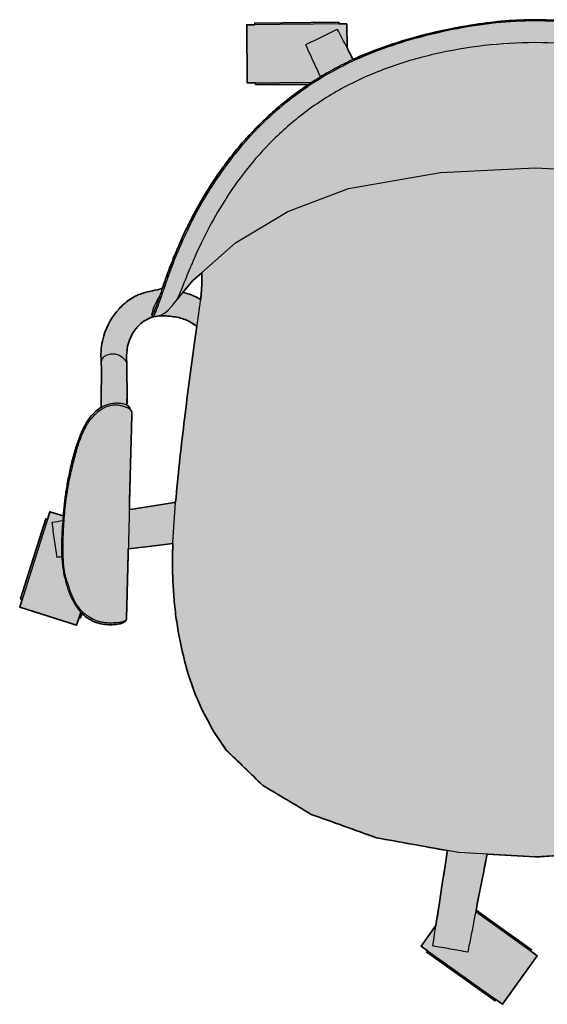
# Model space of a CAD drawing. Header units: millimetres. Extents: x 0 to 1840, y -1118 to 817.
# Drawn here: x 1133 to 1459, y -1027 to -417 of the extents above; entities that cross this region are included whole.
import ezdxf

# ---------------------------------------------------------------- set-up
doc = ezdxf.new("R2010")
doc.units = ezdxf.units.MM
doc.layers.add('Blocks', color=7, linetype='Continuous')
doc.layers.add('Blocks$Fill', color=7, linetype='Continuous', true_color=0xffffff)
doc.layers.add('Blocks$Inner', color=7, linetype='Continuous', lineweight=25, true_color=0x007f00)
doc.layers.add('Blocks$Outline', color=7, linetype='Continuous', lineweight=35, true_color=0xff3f3f)

# ---------------------------------------------------------------- blocks, each defined once
blk = doc.blocks.new('N02 Office Chair Top')
at = {"layer": 'Blocks$Fill'}
h = blk.add_hatch(color=256, dxfattribs=at)
h.paths.add_polyline_path([(276.43, -302.33), (280.5, -305.23), (301.98, -275.11), (297.91, -272.2), (298.49, -271.39), (264.08, -246.86), (270.93, -212.26), (300.61, -213.93), (347.96, -211.26), (398.91, -202.04), (439.28, -187.54), (469.21, -169.62), (491.84, -147.7), (499.57, -136.35), (507.49, -121.48), (508.75, -118.67), (509.96, -115.84), (511.21, -112.7), (512.4, -109.54), (513.53, -106.34), (514.59, -103.13), (548.29, -120.11), (557.15, -132.07), (561.16, -129.1), (561.76, -129.9), (603.55, -98.96), (602.96, -98.15), (606.97, -95.18), (584.96, -65.44), (580.94, -68.42), (580.34, -67.61), (546.02, -93.02), (520.75, -78.91), (521.74, -73.52), (522.59, -68.12), (523.41, -61.98), (524.07, -55.83), (524.56, -49.67), (524.89, -43.5), (525.09, -37.33), (525.15, -31.16), (525.09, -25), (524.91, -18.84), (524.24, -6.56), (523.27, 5.7), (518.08, 54.56), (509.93, 115.58), (512.21, 117), (512.97, 117.45), (513.75, 117.88), (514.54, 118.28), (514.93, 118.48), (515.33, 118.66), (515.74, 118.84), (516.14, 119.01), (516.63, 119.2), (517.13, 119.38), (517.64, 119.55), (518.14, 119.7), (518.65, 119.85), (519.17, 119.98), (520.21, 120.23), (521.26, 120.44), (522.32, 120.63), (524.45, 120.94), (525.66, 121.09), (526.87, 121.22), (528.08, 121.31), (529.28, 121.37), (529.88, 121.38), (530.48, 121.39), (531.08, 121.37), (531.68, 121.35), (532.28, 121.31), (532.88, 121.25), (533.47, 121.18), (534.06, 121.09), (534.44, 121.02), (534.81, 120.94), (535.18, 120.86), (535.54, 120.77), (535.91, 120.68), (536.28, 120.58), (536.64, 120.47), (537, 120.35), (537.36, 120.23), (537.72, 120.1), (538.07, 119.96), (538.42, 119.81), (538.77, 119.66), (539.11, 119.5), (539.45, 119.34), (539.79, 119.17), (540.2, 118.95), (540.59, 118.73), (540.99, 118.5), (541.37, 118.25), (541.75, 118), (542.13, 117.74), (542.5, 117.47), (542.86, 117.2), (543.22, 116.91), (543.57, 116.62), (543.92, 116.32), (544.26, 116.01), (544.59, 115.7), (544.92, 115.37), (545.24, 115.05), (545.56, 114.71), (545.89, 114.34), (546.22, 113.97), (546.53, 113.59), (546.84, 113.2), (547.15, 112.81), (547.44, 112.41), (547.73, 112), (548.01, 111.59), (548.28, 111.17), (548.54, 110.75), (548.8, 110.32), (549.04, 109.89), (549.28, 109.45), (549.51, 109.01), (549.73, 108.56), (549.95, 108.11), (550.15, 107.65), (550.35, 107.2), (550.54, 106.73), (550.72, 106.27), (550.89, 105.8), (551.05, 105.33), (551.21, 104.86), (551.35, 104.38), (551.48, 103.9), (551.61, 103.42), (551.73, 102.94), (551.84, 102.46), (551.93, 101.97), (552.02, 101.49), (552.1, 101), (552.17, 100.52), (552.23, 100.03), (552.28, 99.54), (552.36, 98.57), (552.41, 97.6), (552.44, 96.62), (552.43, 94.67), (552.39, 92.72), (552.16, 74.16), (552.23, 65.89), (552.05, 65.79), (551.95, 65.73), (551.85, 65.68), (551.75, 65.62), (551.66, 65.56), (551.57, 65.5), (551.49, 65.44), (551.4, 65.37), (551.32, 65.31), (551.25, 65.25), (551.18, 65.18), (551.11, 65.12), (551.04, 65.05), (550.98, 64.98), (550.92, 64.92), (550.86, 64.85), (550.81, 64.78), (550.76, 64.71), (550.71, 64.64), (550.69, 64.6), (550.66, 64.57), (550.64, 64.53), (550.62, 64.49), (550.6, 64.46), (550.58, 64.42), (550.57, 64.39), (550.55, 64.35), (550.53, 64.31), (550.52, 64.27), (550.5, 64.24), (550.49, 64.2), (550.47, 64.15), (550.46, 64.11), (550.44, 64.06), (550.43, 64.02), (550.42, 63.97), (550.4, 63.93), (550.39, 63.88), (550.38, 63.84), (550.38, 63.79), (550.37, 63.74), (550.36, 63.7), (550.36, 63.65), (550.35, 63.6), (550.35, 63.55), (550.34, 63.46), (550.26, 63.39), (550.19, 63.33), (550.12, 63.26), (550.05, 63.2), (549.98, 63.13), (549.92, 63.06), (549.86, 63), (549.8, 62.93), (549.74, 62.85), (549.69, 62.77), (549.66, 62.74), (549.64, 62.7), (549.61, 62.66), (549.59, 62.62), (549.56, 62.58), (549.54, 62.54), (549.52, 62.5), (549.5, 62.46), (549.48, 62.42), (549.46, 62.38), (549.44, 62.33), (549.43, 62.29), (549.41, 62.25), (549.39, 62.21), (549.38, 62.17), (549.37, 62.13), (549.34, 62.04), (549.32, 61.96), (549.3, 61.88), (549.28, 61.8), (549.27, 61.72), (549.26, 61.65), (549.25, 61.58), (549.24, 61.51), (549.23, 61.4), (549.23, 61.31), (549.22, 61.23), (549.22, 61.23), (552.52, -66.31), (552.52, -66.33), (552.52, -66.35), (552.52, -66.37), (552.52, -66.39), (552.52, -66.41), (552.52, -66.43), (552.52, -66.45), (552.53, -66.47), (552.53, -66.49), (552.54, -66.52), (552.54, -66.54), (552.55, -66.56), (552.55, -66.59), (552.56, -66.61), (552.57, -66.63), (552.57, -66.66), (552.58, -66.68), (552.59, -66.7), (552.6, -66.73), (552.61, -66.75), (552.62, -66.77), (552.63, -66.79), (552.64, -66.82), (552.65, -66.84), (552.68, -66.96), (552.7, -67.07), (552.72, -67.13), (552.74, -67.19), (552.75, -67.22), (552.76, -67.24), (552.77, -67.27), (552.78, -67.3), (552.79, -67.32), (552.8, -67.34), (552.81, -67.36), (552.82, -67.39), (552.84, -67.43), (552.86, -67.47), (552.89, -67.51), (552.91, -67.55), (552.94, -67.59), (552.97, -67.63), (553, -67.67), (553.03, -67.71), (553.06, -67.75), (553.09, -67.78), (553.16, -67.86), (553.22, -67.93), (553.31, -68.01), (553.39, -68.09), (553.48, -68.16), (553.57, -68.23), (553.66, -68.3), (553.76, -68.37), (553.85, -68.44), (553.95, -68.5), (554.05, -68.56), (554.15, -68.62), (554.25, -68.67), (554.36, -68.73), (554.46, -68.78), (554.56, -68.83), (554.78, -68.92), (554.91, -68.98), (555.05, -69.03), (555.33, -69.13), (555.61, -69.23), (555.9, -69.31), (556.18, -69.38), (556.47, -69.45), (557.05, -69.57), (557.49, -69.65), (557.93, -69.72), (558.37, -69.79), (558.81, -69.84), (559.43, -69.9), (561.32, -70.01), (562.51, -70.04), (563.11, -70.04), (563.71, -70.03), (564.31, -70.01), (564.91, -69.97), (565.51, -69.92), (566.11, -69.85), (566.7, -69.77), (567.29, -69.68), (567.88, -69.57), (568.46, -69.44), (569.04, -69.31), (569.61, -69.15), (570.18, -68.99), (570.75, -68.81), (571.31, -68.62), (571.87, -68.41), (572.42, -68.19), (572.97, -67.96), (573.51, -67.71), (574.04, -67.46), (574.57, -67.19), (575.09, -66.9), (575.6, -66.61), (576.11, -66.3), (576.6, -65.98), (577.09, -65.64), (577.57, -65.29), (578.05, -64.93), (578.51, -64.56), (578.97, -64.17), (579.41, -63.77), (579.85, -63.36), (580.28, -62.94), (580.69, -62.5), (581.1, -62.05), (581.5, -61.6), (581.88, -61.14), (582.26, -60.67), (582.63, -60.19), (582.98, -59.71), (583.32, -59.23), (583.66, -58.73), (584.3, -57.74), (584.88, -56.76), (585.41, -55.82), (585.88, -54.93), (586.31, -54.07), (586.72, -53.2), (587.13, -52.29), (587.56, -51.28), (588.03, -50.13), (588.52, -48.82), (589.04, -47.33), (589.57, -45.69), (590.09, -43.93), (590.59, -42.06), (591.05, -40.1), (591.46, -38.06), (591.82, -35.98), (592.12, -33.88), (592.36, -31.78), (592.54, -29.68), (592.68, -27.55), (592.76, -25.36), (592.81, -23.07), (592.8, -20.66), (592.66, -15.32), (592.31, -9.28), (591.78, -2.68), (591.03, 4.41), (590.02, 11.92), (589.37, 15.99), (588.58, 20.43), (587.65, 25.06), (586.6, 29.73), (585.44, 34.29), (584.21, 38.58), (583.58, 40.57), (582.95, 42.44), (582.34, 44.16), (581.75, 45.74), (581.19, 47.16), (580.64, 48.46), (580.11, 49.67), (579.6, 50.77), (579.11, 51.8), (578.62, 52.74), (578.16, 53.62), (577.7, 54.44), (577.25, 55.21), (576.81, 55.93), (576.37, 56.62), (575.92, 57.27), (575.48, 57.9), (575.02, 58.51), (574.54, 59.12), (574.04, 59.71), (573.54, 60.27), (573.06, 60.78), (572.6, 61.25), (572.16, 61.67), (571.74, 62.05), (571.33, 62.41), (570.93, 62.73), (570.54, 63.04), (570.15, 63.33), (569.77, 63.61), (569.38, 63.87), (568.98, 64.13), (568.65, 64.34), (568.3, 64.54), (568.1, 89.3), (568.17, 92.85), (568.2, 93.55), (568.34, 96.05), (568.35, 96.86), (568.35, 97.67), (568.33, 98.48), (568.3, 99.29), (568.25, 100.1), (568.18, 100.91), (568.1, 101.72), (568, 102.52), (567.88, 103.33), (567.75, 104.13), (567.6, 104.93), (567.44, 105.73), (567.26, 106.53), (567.07, 107.32), (566.86, 108.11), (566.64, 108.9), (566.28, 110.06), (565.89, 111.22), (565.46, 112.36), (565, 113.49), (564.51, 114.61), (563.99, 115.72), (563.44, 116.8), (562.86, 117.88), (562.25, 118.93), (561.61, 119.97), (560.94, 120.98), (560.24, 121.98), (559.52, 122.95), (558.76, 123.9), (557.98, 124.82), (557.17, 125.72), (556.44, 126.48), (555.7, 127.21), (554.94, 127.93), (554.16, 128.62), (553.36, 129.29), (552.54, 129.94), (551.71, 130.57), (550.85, 131.18), (550.04, 131.72), (549.2, 132.25), (548.36, 132.75), (547.5, 133.22), (546.63, 133.67), (545.74, 134.09), (544.85, 134.48), (543.94, 134.84), (543.03, 135.17), (542.11, 135.46), (541.19, 135.73), (540.26, 135.99), (536.49, 136.87), (532.12, 137.85), (531.61, 137.96), (527.49, 149.51), (525.28, 155.29), (522.75, 161.51), (519.87, 168.14), (516.62, 175.13), (512.97, 182.43), (508.89, 189.99), (506.68, 193.85), (504.34, 197.75), (501.21, 202.74), (514.26, 215.91), (528.37, 220.63), (526.78, 225.38), (527.73, 225.69), (511.22, 275), (510.27, 274.68), (508.68, 279.42), (474.54, 267.99), (476.13, 263.25), (475.18, 262.93), (488.6, 222.87), (487.48, 221.83), (484.35, 225.64), (481.1, 229.42), (477.6, 233.31), (473.96, 237.16), (470.17, 240.96), (466.25, 244.71), (462.18, 248.39), (457.96, 251.99), (453.61, 255.51), (449.11, 258.95), (444.47, 262.29), (439.7, 265.52), (434.8, 268.65), (429.76, 271.65), (424.6, 274.53), (419.31, 277.28), (413.91, 279.88), (408.41, 282.34), (402.81, 284.66), (397.14, 286.83), (391.39, 288.88), (385.58, 290.79), (379.71, 292.58), (373.8, 294.25), (367.85, 295.81), (361.86, 297.25), (355.84, 298.59), (349.78, 299.81), (343.7, 300.92), (337.6, 301.91), (328.4, 303.14), (323.78, 303.65), (319.16, 304.07), (314.53, 304.4), (309.89, 304.64), (305.25, 304.79), (300.61, 304.84), (295.96, 304.79), (291.32, 304.64), (286.69, 304.4), (282.06, 304.07), (277.43, 303.65), (272.81, 303.14), (263.61, 301.91), (257.51, 300.92), (251.43, 299.81), (245.38, 298.59), (239.35, 297.25), (233.36, 295.81), (227.41, 294.25), (221.5, 292.58), (215.64, 290.79), (209.83, 288.88), (204.08, 286.83), (198.4, 284.66), (192.81, 282.34), (187.89, 280.15), (184.17, 287.38), (184.03, 302.26), (179.03, 302.21), (179.03, 303.21), (127.03, 302.75), (127.04, 301.75), (122.04, 301.7), (122.36, 265.7), (127.36, 265.75), (127.37, 264.75), (160.34, 264.75), (156.17, 261.89), (152.1, 258.95), (147.61, 255.51), (143.25, 251.99), (139.03, 248.39), (134.97, 244.71), (131.04, 240.96), (127.26, 237.16), (123.62, 233.31), (120.11, 229.42), (116.75, 225.5), (113.51, 221.55), (110.42, 217.58), (107.45, 213.6), (104.62, 209.62), (101.91, 205.65), (99.33, 201.69), (96.87, 197.75), (94.54, 193.85), (92.33, 189.99), (88.25, 182.43), (84.6, 175.13), (81.34, 168.14), (78.46, 161.51), (75.93, 155.29), (71.79, 144.2), (69.7, 138.24), (63.58, 136.87), (59.81, 135.99), (58.88, 135.73), (57.96, 135.46), (57.04, 135.17), (56.13, 134.84), (55.22, 134.48), (54.33, 134.09), (53.44, 133.67), (52.57, 133.22), (51.71, 132.75), (50.87, 132.25), (50.03, 131.72), (49.22, 131.18), (48.36, 130.57), (47.53, 129.94), (46.71, 129.29), (45.91, 128.62), (45.13, 127.93), (44.37, 127.21), (43.63, 126.48), (42.9, 125.72), (42.09, 124.82), (41.31, 123.9), (40.55, 122.95), (39.83, 121.98), (39.13, 120.98), (38.46, 119.97), (37.82, 118.93), (37.21, 117.88), (36.62, 116.8), (36.07, 115.72), (35.55, 114.61), (35.07, 113.49), (34.61, 112.36), (34.18, 111.22), (33.79, 110.06), (33.43, 108.9), (33.21, 108.11), (33, 107.32), (32.81, 106.53), (32.63, 105.73), (32.46, 104.93), (32.32, 104.13), (32.19, 103.33), (32.07, 102.52), (31.97, 101.72), (31.89, 100.91), (31.82, 100.1), (31.77, 99.29), (31.74, 98.48), (31.72, 97.67), (31.72, 96.86), (31.73, 96.05), (31.86, 93.55), (31.9, 92.85), (31.97, 89.3), (31.87, 69.41), (31.77, 64.54), (31.42, 64.34), (31.09, 64.13), (30.69, 63.87), (30.3, 63.61), (29.92, 63.33), (29.53, 63.04), (29.14, 62.73), (28.74, 62.41), (28.33, 62.05), (27.91, 61.67), (27.47, 61.25), (27.01, 60.78), (26.53, 60.27), (26.03, 59.71), (25.53, 59.12), (25.05, 58.51), (24.59, 57.9), (24.15, 57.27), (23.7, 56.62), (23.26, 55.93), (22.82, 55.21), (22.37, 54.44), (21.91, 53.62), (21.45, 52.74), (20.96, 51.8), (20.47, 50.77), (19.95, 49.67), (19.43, 48.46), (18.88, 47.16), (18.32, 45.74), (17.73, 44.16), (17.12, 42.44), (16.49, 40.57), (15.86, 38.58), (14.63, 34.29), (13.47, 29.73), (12.42, 25.06), (11.49, 20.43), (10.7, 15.99), (9.51, 8.11), (9.04, 4.41), (8.3, -2.61), (0, 0), (-1.5, -4.77), (-2.46, -4.47), (-18.08, -54.07), (-17.13, -54.37), (-18.63, -59.14), (16.66, -70.25), (18.17, -65.48), (19.12, -65.78), (19.96, -63.11), (20.52, -63.65), (21.1, -64.17), (21.56, -64.56), (22.02, -64.93), (22.49, -65.29), (22.98, -65.64), (23.47, -65.98), (23.96, -66.3), (24.47, -66.61), (24.98, -66.9), (25.5, -67.19), (26.03, -67.46), (26.56, -67.71), (27.1, -67.96), (27.65, -68.19), (28.2, -68.41), (28.76, -68.62), (29.32, -68.81), (29.88, -68.99), (30.45, -69.15), (31.03, -69.31), (31.61, -69.44), (32.19, -69.57), (32.78, -69.68), (33.37, -69.77), (33.96, -69.85), (34.56, -69.92), (35.16, -69.97), (35.76, -70.01), (36.36, -70.03), (36.96, -70.04), (37.56, -70.04), (38.75, -70.01), (40.64, -69.9), (41.26, -69.84), (41.7, -69.79), (42.14, -69.72), (42.58, -69.65), (43.02, -69.57), (43.6, -69.45), (43.89, -69.38), (44.17, -69.31), (44.46, -69.23), (44.74, -69.13), (45.02, -69.03), (45.16, -68.98), (45.29, -68.92), (45.5, -68.83), (45.61, -68.78), (45.71, -68.73), (45.82, -68.67), (45.92, -68.62), (46.02, -68.56), (46.12, -68.5), (46.21, -68.44), (46.31, -68.37), (46.4, -68.3), (46.5, -68.23), (46.59, -68.16), (46.68, -68.09), (46.76, -68.01), (46.85, -67.93), (46.91, -67.86), (46.98, -67.78), (47.01, -67.75), (47.04, -67.71), (47.07, -67.67), (47.1, -67.63), (47.13, -67.59), (47.16, -67.55), (47.18, -67.51), (47.21, -67.47), (47.23, -67.43), (47.25, -67.39), (47.26, -67.36), (47.27, -67.34), (47.28, -67.32), (47.29, -67.3), (47.3, -67.27), (47.31, -67.24), (47.32, -67.22), (47.33, -67.19), (47.35, -67.13), (47.37, -67.07), (47.39, -66.96), (47.42, -66.84), (47.43, -66.82), (47.44, -66.79), (47.45, -66.77), (47.46, -66.75), (47.47, -66.73), (47.48, -66.7), (47.49, -66.68), (47.5, -66.66), (47.5, -66.63), (47.51, -66.61), (47.52, -66.59), (47.52, -66.56), (47.53, -66.54), (47.53, -66.52), (47.54, -66.49), (47.54, -66.47), (47.54, -66.45), (47.55, -66.43), (47.55, -66.41), (47.55, -66.39), (47.55, -66.37), (47.55, -66.35), (47.55, -66.33), (47.55, -66.31), (48.67, -23.06), (76.27, -19.76), (76.11, -25.69), (76.06, -31.62), (76.13, -37.56), (76.32, -43.5), (76.66, -49.67), (77.15, -55.83), (77.8, -61.98), (78.62, -68.12), (79.6, -74.23), (80.74, -80.32), (82.04, -86.37), (83.51, -92.39), (85.16, -98.36), (86.99, -104.26), (87.98, -107.19), (89.02, -110.09), (90.11, -112.98), (91.26, -115.84), (92.46, -118.67), (93.72, -121.48), (101.64, -136.35), (109.37, -147.7), (132, -169.62), (161.94, -187.54), (202.3, -202.04), (246.36, -210.01), (239.23, -256.32), (230.01, -269.24), (234.09, -272.15), (233.51, -272.96), (275.85, -303.15)], flags=0)
h.paths.add_polyline_path([(91.18, 114.9), (83.13, 54.56), (77.96, 5.92), (77.06, 5.77), (56.48, 2.42), (49.3, 1.25), (50.85, 61.23), (50.85, 61.23), (50.84, 61.31), (50.84, 61.4), (50.83, 61.51), (50.82, 61.58), (50.81, 61.65), (50.8, 61.72), (50.78, 61.8), (50.77, 61.88), (50.75, 61.96), (50.73, 62.04), (50.7, 62.13), (50.69, 62.17), (50.68, 62.21), (50.66, 62.25), (50.64, 62.29), (50.63, 62.33), (50.61, 62.38), (50.59, 62.42), (50.57, 62.46), (50.55, 62.5), (50.53, 62.54), (50.51, 62.58), (50.48, 62.62), (50.46, 62.66), (50.43, 62.7), (50.41, 62.74), (50.38, 62.77), (50.33, 62.85), (50.27, 62.93), (50.21, 63), (50.15, 63.06), (50.09, 63.13), (50.02, 63.2), (49.95, 63.26), (49.88, 63.33), (49.81, 63.39), (49.73, 63.46), (49.72, 63.55), (49.72, 63.6), (49.71, 63.65), (49.71, 63.7), (49.7, 63.74), (49.69, 63.79), (49.68, 63.84), (49.68, 63.88), (49.66, 63.93), (49.65, 63.97), (49.64, 64.02), (49.63, 64.06), (49.61, 64.11), (49.6, 64.15), (49.58, 64.2), (49.57, 64.24), (49.55, 64.27), (49.54, 64.31), (49.52, 64.35), (49.5, 64.39), (49.49, 64.42), (49.47, 64.46), (49.45, 64.49), (49.43, 64.53), (49.41, 64.57), (49.38, 64.6), (49.36, 64.64), (49.31, 64.71), (49.26, 64.78), (49.21, 64.85), (49.15, 64.92), (49.09, 64.98), (49.03, 65.05), (48.96, 65.12), (48.89, 65.18), (48.82, 65.25), (48.75, 65.31), (48.67, 65.37), (48.58, 65.44), (48.5, 65.5), (48.41, 65.56), (48.32, 65.62), (48.22, 65.68), (48.12, 65.73), (48.02, 65.79), (47.84, 65.89), (47.68, 92.72), (47.64, 94.67), (47.63, 96.62), (47.66, 97.6), (47.71, 98.57), (47.79, 99.54), (47.84, 100.03), (47.9, 100.52), (47.97, 101), (48.05, 101.49), (48.14, 101.97), (48.23, 102.46), (48.34, 102.94), (48.46, 103.42), (48.58, 103.9), (48.72, 104.38), (48.86, 104.86), (49.02, 105.33), (49.18, 105.8), (49.35, 106.27), (49.53, 106.73), (49.72, 107.2), (49.92, 107.65), (50.12, 108.11), (50.33, 108.56), (50.56, 109.01), (50.79, 109.45), (51.03, 109.89), (51.27, 110.32), (51.53, 110.75), (51.79, 111.17), (52.06, 111.59), (52.34, 112), (52.63, 112.41), (52.92, 112.81), (53.23, 113.2), (53.54, 113.59), (53.85, 113.97), (54.18, 114.34), (54.51, 114.71), (54.83, 115.05), (55.15, 115.37), (55.48, 115.7), (55.81, 116.01), (56.15, 116.32), (56.5, 116.62), (56.85, 116.91), (57.21, 117.2), (57.57, 117.47), (57.94, 117.74), (58.32, 118), (58.7, 118.25), (59.08, 118.5), (59.48, 118.73), (59.87, 118.95), (60.28, 119.17), (60.87, 119.46), (61.47, 119.74), (62.08, 119.99), (62.7, 120.22), (63.33, 120.44), (63.97, 120.63), (64.61, 120.8), (65.25, 120.94), (65.66, 120.93), (66.69, 121.19), (67.24, 121.26), (67.79, 121.31), (68.35, 121.35), (68.9, 121.37), (69.46, 121.38), (70.02, 121.39), (70.58, 121.38), (71.14, 121.36), (72.25, 121.29), (73.38, 121.2), (75.62, 120.94), (77.75, 120.63), (78.81, 120.44), (79.86, 120.23), (80.9, 119.98), (81.42, 119.85), (81.93, 119.7), (82.43, 119.55), (82.94, 119.38), (83.43, 119.2), (83.93, 119.01), (84.37, 118.82), (84.81, 118.63), (85.25, 118.42), (85.68, 118.21), (86.53, 117.76), (87.37, 117.29), (88.21, 116.79), (90.68, 115.22)], flags=0)
h.paths.add_polyline_path([(93.5, 131.54), (90.44, 133.16), (89.5, 133.6), (88.54, 134.02), (87.56, 134.4), (86.57, 134.75), (85.58, 135.08), (84.57, 135.37), (83.55, 135.62), (82.53, 135.85), (88.49, 143.01), (94.13, 148.01), (94.2, 147.02), (94.25, 146.01), (94.28, 144.51), (94.27, 142.99), (94.18, 139.94), (94, 136.91), (93.74, 133.85)], flags=0)
h.paths.add_polyline_path([(518.52, 136.04), (517.37, 135.82), (516.23, 135.55), (515.1, 135.25), (513.97, 134.91), (513.42, 134.73), (512.86, 134.53), (512.31, 134.33), (511.77, 134.11), (511.22, 133.89), (510.69, 133.65), (510.15, 133.41), (509.63, 133.16), (508.63, 132.65), (507.65, 132.12), (507.47, 133.85), (507.21, 136.91), (507.03, 139.94), (506.94, 142.99), (506.94, 144.51), (506.97, 146.01), (507.01, 147.02), (507.08, 148.01), (512.72, 143.01)], flags=0)
at = {"layer": 'Blocks$Inner'}
for p, q in [((63.58, 136.87), (69.7, 138.24)), ((90.68, 115.22), (91.18, 114.9)), ((31.9, 92.85), (31.86, 93.55)), ((31.97, 89.3), (31.9, 92.85)), ((47.91, 74.16), (47.68, 92.72)), ((31.98, 84.8), (31.97, 89.3)), ((31.92, 74.67), (31.97, 81.1)), ((31.97, 81.1), (31.98, 84.8)), ((31.87, 69.41), (31.92, 74.67)), ((47.84, 65.89), (47.91, 74.16)), ((31.77, 64.54), (31.87, 69.41)), ((50.85, 61.23), (47.55, -66.33))]:
    blk.add_line(p, q, dxfattribs=at)
for points in [[(184.17, 287.38), (184.03, 302.26), (122.04, 301.7), (122.36, 265.7), (162.34, 266.06)], [(179.03, 302.21), (179.03, 303.21), (127.03, 302.75), (127.04, 301.75)], [(127.36, 265.75), (127.37, 264.75), (160.34, 264.75)], [(68.18, 133.84), (66.89, 131.8), (64.23, 126.57), (63.12, 121.85), (63.33, 121.63), (64.21, 121.14), (64.45, 121.03), (64.75, 120.96), (65.66, 120.93), (68.82, 121.73), (71.02, 122.93), (73.31, 124.79), (76.52, 128.42), (77.34, 129.5), (78.24, 130.7), (88.49, 143.01), (115.11, 166.61), (147.46, 185.9), (185.13, 200.16), (242.06, 210.23), (300.61, 213.04), (359.15, 210.23)], [(8.3, -2.61), (0, 0), (-18.63, -59.14), (16.66, -70.25), (19.17, -62.28)], [(-1.5, -4.77), (-2.46, -4.47), (-18.08, -54.07), (-17.13, -54.37)], [(19.96, -63.11), (19.12, -65.78), (18.17, -65.48)], [(507.49, -121.48), (499.57, -136.35), (491.84, -147.7), (469.21, -169.62), (439.28, -187.54), (398.91, -202.04), (347.96, -211.26), (300.61, -213.93), (253.26, -211.26), (202.3, -202.04), (161.94, -187.54), (132, -169.62), (109.37, -147.7), (101.64, -136.35), (93.72, -121.48)], [(239.23, -256.32), (230.01, -269.24), (280.5, -305.23), (301.98, -275.11), (263.91, -247.97)], [(264.08, -246.86), (298.49, -271.39), (297.91, -272.2)], [(234.09, -272.15), (233.51, -272.96), (275.85, -303.15), (276.43, -302.33)]]:
    blk.add_lwpolyline(points, dxfattribs=at)
for points, knots in [([(300.61, 304.84), (288.22, 304.84), (267.6, 303.03), (239.27, 297.54), (215.5, 291.12), (196.39, 284.13), (181.83, 277.37), (171.37, 271.74), (161.42, 265.59), (152.01, 259.01), (143.15, 252.05), (134.87, 244.75), (127.16, 237.2), (120.02, 229.44), (113.43, 221.56), (107.37, 213.6), (101.82, 205.64), (96.79, 197.73), (92.25, 189.95), (88.17, 182.39), (84.53, 175.08), (81.28, 168.08), (78.4, 161.44), (75.88, 155.21), (73.68, 149.43), (71.11, 142.35), (68.48, 134.69), (66.41, 128.75), (65.08, 125.13), (64.24, 123.11), (63.61, 121.88), (63.39, 121.61), (63.33, 121.63)], [4.4146872, 4.4146872, 4.4146872, 4.4146872, 4.448395, 4.470867, 4.4933389, 4.5158108, 4.5270467, 4.5382827, 4.5495186, 4.5607546, 4.5719905, 4.5832265, 4.5944625, 4.6056984, 4.6169344, 4.6281703, 4.6394063, 4.6506422, 4.6618782, 4.6731141, 4.6843501, 4.6955861, 4.706822, 4.718058, 4.7292939, 4.7405299, 4.7630018, 4.7854737, 4.7967097, 4.8079456, 4.8191816, 4.8293744, 4.8293744, 4.8293744, 4.8293744]), ([(300.61, 304.11), (292.54, 304.11), (276.42, 303.18), (252.51, 299.54), (229, 294.17), (206.11, 287.09), (184.22, 277.97), (164.06, 266.62), (145.94, 253.54), (129.99, 239.15), (116.24, 223.93), (104.54, 208.36), (94.8, 192.89), (87.57, 179.33), (83.77, 171.25), (82.27, 167.92)], [-0.0000031, -0.0000031, -0.0000031, -0.0000031, 0.0219749, 0.0439529, 0.0659309, 0.087909, 0.109887, 0.131865, 0.153843, 0.175821, 0.1977991, 0.2197771, 0.2417551, 0.2637331, 0.2802167, 0.2802167, 0.2802167, 0.2802167]), ([(537.88, 121.63), (537.83, 121.61), (537.6, 121.88), (536.98, 123.11), (536.14, 125.13), (534.8, 128.75), (532.74, 134.69), (530.1, 142.35), (527.54, 149.43), (525.34, 155.21), (522.81, 161.44), (519.93, 168.08), (516.68, 175.08), (513.04, 182.39), (508.97, 189.95), (504.42, 197.73), (499.39, 205.64), (493.85, 213.6), (487.79, 221.56), (481.19, 229.44), (474.05, 237.2), (466.34, 244.75), (458.06, 252.05), (449.2, 259.01), (439.79, 265.59), (429.84, 271.74), (419.39, 277.37), (404.83, 284.13), (385.72, 291.12), (361.94, 297.54), (333.61, 303.03), (312.99, 304.84), (300.61, 304.84)], [4, 4, 4, 4, 4.0101928, 4.0214288, 4.0326647, 4.0439007, 4.0663726, 4.0888445, 4.1000804, 4.1113164, 4.1225523, 4.1337883, 4.1450243, 4.1562602, 4.1674962, 4.1787321, 4.1899681, 4.201204, 4.21244, 4.2236759, 4.2349119, 4.2461479, 4.2573838, 4.2686198, 4.2798557, 4.2910917, 4.3023276, 4.3135636, 4.3360355, 4.3585074, 4.3809793, 4.4146872, 4.4146872, 4.4146872, 4.4146872]), ([(518.94, 167.92), (517.45, 171.25), (513.64, 179.33), (506.41, 192.89), (496.67, 208.36), (484.98, 223.93), (471.22, 239.15), (455.27, 253.54), (437.16, 266.62), (416.99, 277.97), (395.11, 287.09), (372.21, 294.17), (348.7, 299.54), (324.79, 303.18), (308.67, 304.11), (300.61, 304.11)], [-0.2802229, -0.2802229, -0.2802229, -0.2802229, -0.2637394, -0.2417614, -0.2197833, -0.1978053, -0.1758273, -0.1538493, -0.1318713, -0.1098932, -0.0879152, -0.0659372, -0.0439592, -0.0219811, -0.0000031, -0.0000031, -0.0000031, -0.0000031]), ([(187.89, 280.15), (186.65, 282.56), (185.41, 284.97), (184.17, 287.38), (183.89, 287.92), (183.62, 288.45), (183.34, 288.99), (181.64, 292.28), (179.95, 295.57), (178.25, 298.86)], [-0.08918856, -0.08918856, -0.08918856, -0.08918856, -0.05473664, -0.05473664, -0.05473664, -0.04707045, -0.04707045, -0.04707045, 0, 0, 0, 0]), ([(300.61, 290.62), (290.09, 290.62), (269.06, 289.32), (243.2, 284.88), (223.05, 279.6), (208.33, 274.73), (194.13, 268.95), (180.69, 262.25), (168.15, 254.69), (156.54, 246.45), (145.81, 237.58), (132.9, 225.23), (119.12, 209.11), (106.17, 189.88), (96.42, 172.09), (90.43, 159.28), (86.71, 150.57), (85.14, 146.73), (84.42, 144.94)], [0.9993051, 0.9993051, 0.9993051, 0.9993051, 1.0249461, 1.0505872, 1.0634077, 1.0762282, 1.0890487, 1.1018692, 1.1146897, 1.1275102, 1.1403307, 1.1531513, 1.1787923, 1.2044333, 1.2300743, 1.2557154, 1.2685359, 1.2813564, 1.2813564, 1.2813564, 1.2813564]), ([(158.49, 289.21), (160.33, 285.24), (162.16, 281.26), (164, 277.29), (165.21, 274.66), (166.43, 272.03), (167.65, 269.4)], [1, 1, 1, 1, 1.05564529, 1.05564529, 1.05564529, 1.09248888, 1.09248888, 1.09248888, 1.09248888]), ([(516.79, 144.94), (516.07, 146.73), (514.5, 150.57), (510.78, 159.28), (504.79, 172.09), (495.04, 189.88), (482.1, 209.11), (468.32, 225.23), (455.4, 237.58), (444.67, 246.45), (433.07, 254.69), (420.52, 262.25), (407.08, 268.95), (392.89, 274.73), (378.16, 279.6), (358.01, 284.88), (332.15, 289.32), (311.12, 290.62), (300.61, 290.62)], [0.7172538, 0.7172538, 0.7172538, 0.7172538, 0.7300743, 0.7428948, 0.7685359, 0.7941769, 0.8198179, 0.8454589, 0.8582795, 0.8711, 0.8839205, 0.896741, 0.9095615, 0.922382, 0.9352025, 0.948023, 0.9736641, 0.9993051, 0.9993051, 0.9993051, 0.9993051]), ([(74.78, 149.65), (73.76, 146.92), (71.93, 141.8), (70.4, 137.36), (69.7, 135.32)], [0.31318177, 0.31318177, 0.31318177, 0.31318177, 0.32966495, 0.34614847, 0.34614847, 0.34614847, 0.34614847]), ([(93.72, -121.48), (92.86, -119.61), (88.76, -110.21), (83.05, -92.51), (79.01, -72.23), (77.03, -55.84), (75.96, -39.39), (76.01, -18.82), (77.85, 5.71), (80.27, 30.16), (83.1, 54.57), (85.61, 74.89), (87.75, 91.13), (89.45, 103.29), (91.26, 115.44), (92.64, 124.54), (93.41, 130.71), (93.87, 134.93), (94.16, 138.91), (94.29, 143), (94.28, 145.7), (94.19, 147.35), (94.13, 148.01)], [13.7808989, 13.7808989, 13.7808989, 13.7808989, 13.7865169, 13.8089888, 13.8314607, 13.8426966, 13.8539326, 13.8764045, 13.8988764, 13.9213483, 13.9438202, 13.9662921, 13.9775281, 13.988764, 14, 14.011236, 14.0140449, 14.0168539, 14.0224719, 14.0252809, 14.0280899, 14.0300036, 14.0300036, 14.0300036, 14.0300036]), ([(84.42, 144.94), (83.63, 142.98), (82.35, 139.8), (81.27, 137.15), (80.75, 135.95), (79.85, 133.83), (79.1, 132.19), (78.49, 131)], [1.28135638, 1.28135638, 1.28135638, 1.28135638, 1.293482, 1.30630251, 1.30630251, 1.30630251, 1.32889229, 1.32889229, 1.32889229, 1.32889229]), ([(31.86, 93.55), (31.81, 94.38), (31.49, 99.53), (33.09, 111.19), (39.91, 123.53), (48.9, 131.31), (55.98, 135.18), (61.06, 136.31), (63.58, 136.87)], [7, 7, 7, 7, 9.500356, 22.465502, 41.772373, 50.115385, 57.94234, 65.656679, 65.656679, 65.656679, 65.656679]), ([(69.7, 135.32), (69.46, 134.64), (68.33, 131.34), (66.6, 126.33), (65.29, 123.02), (64.66, 121.75), (64.42, 121.32), (64.25, 121.11), (64.19, 121.13), (64.18, 121.19)], [0.34614847, 0.34614847, 0.34614847, 0.34614847, 0.3516421, 0.37362012, 0.39559814, 0.40109265, 0.40658715, 0.41208166, 0.41757617, 0.41757617, 0.41757617, 0.41757617]), ([(82.53, 135.85), (85.26, 135.28), (89.05, 134.02), (92.48, 132.08), (93.5, 131.54)], [4.015115, 4.015115, 4.015115, 4.015115, 12.362721, 15.812029, 15.812029, 15.812029, 15.812029]), ([(47.68, 92.72), (47.61, 95.32), (47.43, 103.16), (52.02, 113.22), (59.72, 119.32), (67.13, 121.78), (75.27, 121.13), (83.89, 119.61), (88.49, 116.64), (90.68, 115.22)], [0, 0, 0, 0, 7.79811, 23.458893, 30.747576, 36.787614, 46.400573, 54.933456, 62.677717, 62.677717, 62.677717, 62.677717]), ([(47.68, 92.72), (46.65, 93.91), (44.49, 96.43), (39.73, 98.16), (35.9, 97.19), (32.98, 95.93), (32.25, 94.37), (31.86, 93.55)], [0, 0, 0, 0, 4.687411, 9.886925, 14.050445, 16.40943, 19.030704, 19.030704, 19.030704, 19.030704]), ([(42.13, 67.16), (41.32, 67.18), (39.68, 67.13), (37.67, 66.8), (36.12, 66.41), (34.64, 65.93), (32.83, 65.16), (31.05, 64.14), (29.55, 63.09), (28.22, 61.98), (27.03, 60.82), (26.03, 59.73), (25.04, 58.52), (23.84, 56.88), (22.4, 54.58), (20.83, 51.6), (19.44, 48.53), (18.34, 45.84), (17.13, 42.54), (15.43, 37.35), (13.4, 29.81), (11.73, 21.89), (10.67, 15.93), (10.03, 11.87), (9.5, 8.11), (8.87, 3.15), (8.26, -2.76), (7.73, -9.37), (7.38, -15.45), (7.24, -20.77), (7.28, -25.42), (7.49, -29.7), (7.91, -33.87), (8.57, -38.1), (9.46, -42.12), (10.49, -45.77), (11.57, -48.95), (12.53, -51.37), (13.35, -53.24), (14.16, -54.9), (15.14, -56.72), (16.38, -58.75), (18.25, -61.33), (21, -64.32), (24.9, -67.04), (29.27, -68.95), (33.92, -70.01), (37.17, -70.08), (38.75, -70.01)], [1, 1, 1, 1, 1.022727, 1.045455, 1.056818, 1.068182, 1.090909, 1.113636, 1.136364, 1.159091, 1.170455, 1.181818, 1.193182, 1.204545, 1.227273, 1.25, 1.261364, 1.272727, 1.284091, 1.295455, 1.318182, 1.340909, 1.352273, 1.363636, 1.375, 1.386364, 1.409091, 1.431818, 1.454545, 1.477273, 1.5, 1.522727, 1.545455, 1.568182, 1.590909, 1.613636, 1.636364, 1.659091, 1.681818, 1.704545, 1.727273, 1.75, 1.772727, 1.818182, 1.863636, 1.909091, 1.954545, 2, 2, 2, 2]), ([(49.73, 63.46), (49.72, 63.72), (49.6, 64.38), (49.02, 65.16), (48.06, 65.8), (47.12, 66.23), (46.03, 66.59), (44.4, 66.97), (43.05, 67.13), (42.13, 67.16)], [0.7448538, 0.7448538, 0.7448538, 0.7448538, 0.7777778, 0.8333333, 0.8611111, 0.8888889, 0.9166667, 0.9444444, 1, 1, 1, 1]), ([(38.92, -69), (38.28, -69.04), (36.91, -69.07), (34.69, -68.9), (32.77, -68.6), (31.23, -68.26), (30.1, -67.96), (28.96, -67.58), (27.43, -66.96), (25.64, -66.03), (23.73, -64.82), (22.17, -63.71), (21.01, -62.8), (20.1, -61.94), (19.29, -61.04), (18.43, -59.96), (17.51, -58.76), (16.34, -57.09), (14.91, -54.58), (13.24, -50.54), (12.12, -47.47), (11.54, -45.77), (11.14, -44.54), (10.77, -43.39), (10.31, -41.95), (9.79, -40.22), (9.27, -38), (8.85, -35.34), (8.55, -32.13), (8.35, -28.61), (8.25, -24.79), (8.23, -20.86), (8.32, -16.54), (8.51, -11.82), (8.78, -7.12), (9.08, -2.79), (9.41, 0.98), (9.8, 4.51), (10.24, 7.88), (10.75, 11.32), (11.3, 14.73), (11.88, 18.01), (12.56, 21.36), (13.33, 24.86), (14.27, 28.86), (15.35, 33.19), (16.47, 37.39), (17.53, 41.03), (18.5, 43.91), (19.45, 46.4), (20.39, 48.57), (21.38, 50.65), (22.31, 52.54), (23.16, 54.12), (24.14, 55.64), (25.35, 57.22), (26.98, 59.12), (28.95, 61.14), (30.8, 62.7), (32.36, 63.74), (33.33, 64.27), (34.1, 64.63), (34.87, 64.96), (36.23, 65.47), (38.17, 65.99), (40.41, 66.29), (41.77, 66.28), (42.41, 66.22)], [1, 1, 1, 1, 1.016667, 1.033333, 1.05, 1.058333, 1.066667, 1.075, 1.083333, 1.1, 1.116667, 1.133333, 1.15, 1.166667, 1.183333, 1.2, 1.216667, 1.233333, 1.266667, 1.3, 1.316667, 1.325, 1.333333, 1.341667, 1.35, 1.366667, 1.383333, 1.4, 1.416667, 1.433333, 1.45, 1.466667, 1.483333, 1.5, 1.516667, 1.533333, 1.55, 1.566667, 1.583333, 1.6, 1.616667, 1.633333, 1.65, 1.666667, 1.683333, 1.7, 1.716667, 1.733333, 1.75, 1.766667, 1.783333, 1.8, 1.816667, 1.833333, 1.85, 1.866667, 1.883333, 1.9, 1.916667, 1.925, 1.933333, 1.9375, 1.941667, 1.95, 1.966667, 1.983333, 2, 2, 2, 2]), ([(42.41, 66.22), (43.41, 65.99), (45.4, 65.48), (48, 64.55), (49.51, 63.7), (50.3, 62.94), (50.81, 62.09), (50.85, 61.23), (50.85, 61.23), (50.85, 61.23)], [2, 2, 2, 2, 2.0555556, 2.1111111, 2.1666667, 2.1944444, 2.2222222, 2.2777778, 2.2930034, 2.2930034, 2.2930034, 2.2930034]), ([(49.3, 1.25), (51.69, 1.64), (60.95, 3.15), (70.2, 4.65), (77.06, 5.77), (77.07, 5.77), (77.08, 5.78), (77.09, 5.78), (77.38, 5.82), (77.67, 5.87), (77.96, 5.92)], [0.2898196, 0.2898196, 0.2898196, 0.2898196, 0.3333333, 0.4578995, 0.4578995, 0.4578995, 0.4580981, 0.4580981, 0.4580981, 0.463391, 0.463391, 0.463391, 0.463391]), ([(76.27, -19.76), (71.88, -20.28), (62.68, -21.38), (53.48, -22.48), (48.67, -23.06)], [0.6937621, 0.6937621, 0.6937621, 0.6937621, 0.75, 0.8115579, 0.8115579, 0.8115579, 0.8115579]), ([(38.75, -70.01), (39.59, -69.97), (41.02, -69.9), (43.22, -69.57), (45.16, -69.08), (46.63, -68.24), (47.3, -67.41), (47.38, -67), (47.42, -66.84)], [2, 2, 2, 2, 4.523275, 6.299609, 8.664051, 10.509286, 11.279103, 11.755507, 11.755507, 11.755507, 11.755507]), ([(47.55, -66.31), (47.55, -66.36), (47.54, -66.58), (47.4, -66.94), (47, -67.37), (46.39, -67.75), (45.57, -68.09), (44.22, -68.48), (42.95, -68.69), (41.99, -68.79)], [0.0662514, 0.0662514, 0.0662514, 0.0662514, 0.1, 0.2, 0.3, 0.4, 0.5, 0.6, 0.8, 0.8, 0.8, 0.8]), ([(237.27, -269.08), (240.26, -249.65), (243.29, -229.95), (246.32, -210.27), (246.36, -210.01)], [2, 2, 2, 2, 2.25, 2.2532788, 2.2532788, 2.2532788, 2.2532788]), ([(270.93, -212.26), (270.75, -213.18), (266.75, -233.39), (262.75, -253.6), (258.93, -272.89)], [0.7380766, 0.7380766, 0.7380766, 0.7380766, 0.75, 1, 1, 1, 1])]:
    blk.add_open_spline(points, degree=3, knots=knots, dxfattribs=at)
for points in [[(178.25, 298.86), (174.95, 297.26), (168.37, 294.05), (161.78, 290.82), (158.49, 289.21)], [(82.27, 167.92), (80.27, 163.48), (78.51, 159.26), (76.96, 155.33)], [(76.96, 155.33), (76.57, 154.35), (76.2, 153.38), (75.83, 152.43)], [(75.83, 152.43), (75.47, 151.49), (75.12, 150.56), (74.78, 149.65)], [(1.44, -6.55), (3.65, -6.19), (5.85, -5.83), (8.05, -5.47)], [(4.52, -28.33), (4, -24.7), (2.97, -17.44), (1.95, -10.18), (1.44, -6.55)], [(7.42, -27.98), (6.45, -28.1), (5.48, -28.21), (4.52, -28.33)], [(41.99, -68.79), (41.04, -68.9), (39.99, -68.96), (38.92, -69)], [(258.93, -272.89), (255.32, -272.26), (248.1, -271), (240.88, -269.72), (237.27, -269.08)]]:
    blk.add_open_spline(points, degree=3, dxfattribs=at)
at = {"layer": 'Blocks$Outline'}
for points in [[(127.04, 301.75), (122.04, 301.7), (122.36, 265.7), (127.36, 265.75)], [(179.03, 302.21), (179.03, 303.21), (127.03, 302.75), (127.04, 301.75)], [(184.17, 287.38), (184.03, 302.26), (179.03, 302.21)], [(127.36, 265.75), (127.37, 264.75), (160.34, 264.75)], [(82.53, 135.85), (88.49, 143.01), (94.13, 148.01)], [(65.25, 120.94), (65.66, 120.93), (66.69, 121.19)], [(8.3, -2.61), (0, 0), (-1.5, -4.77)], [(-1.5, -4.77), (-2.46, -4.47), (-18.08, -54.07), (-17.13, -54.37)], [(-17.13, -54.37), (-18.63, -59.14), (16.66, -70.25), (18.17, -65.48)], [(18.17, -65.48), (19.12, -65.78), (19.96, -63.11)], [(297.91, -272.2), (298.49, -271.39), (264.08, -246.86)], [(239.23, -256.32), (230.01, -269.24), (234.09, -272.15)], [(234.09, -272.15), (233.51, -272.96), (275.85, -303.15), (276.43, -302.33)], [(276.43, -302.33), (280.5, -305.23), (301.98, -275.11), (297.91, -272.2)]]:
    blk.add_lwpolyline(points, dxfattribs=at)
for points, knots in [([(487.48, 221.83), (485.43, 224.37), (481.11, 229.54), (474.05, 237.2), (466.34, 244.75), (458.06, 252.05), (449.2, 259.01), (439.79, 265.59), (429.84, 271.74), (419.39, 277.37), (404.83, 284.13), (385.72, 291.12), (361.94, 297.54), (333.61, 303.03), (312.99, 304.84), (300.61, 304.84), (288.22, 304.84), (267.6, 303.03), (239.27, 297.54), (215.5, 291.12), (198.5, 284.9), (189.52, 280.9), (187.89, 280.15)], [4.212834, 4.212834, 4.212834, 4.212834, 4.2236759, 4.2349119, 4.2461479, 4.2573838, 4.2686198, 4.2798557, 4.2910917, 4.3023276, 4.3135636, 4.3360355, 4.3585074, 4.3809793, 4.4146872, 4.4146872, 4.4146872, 4.448395, 4.470867, 4.4933389, 4.5158108, 4.5208235, 4.5208235, 4.5208235, 4.5208235]), ([(160.34, 264.75), (157.53, 262.87), (151.66, 258.73), (143.15, 252.05), (134.87, 244.75), (127.16, 237.2), (120.02, 229.44), (113.43, 221.56), (107.37, 213.6), (101.82, 205.64), (96.79, 197.73), (92.25, 189.95), (88.17, 182.39), (84.53, 175.08), (81.28, 168.08), (78.4, 161.44), (75.88, 155.21), (73.68, 149.43), (71.59, 143.68), (70.34, 140.1), (69.7, 138.24)], [4.5508792, 4.5508792, 4.5508792, 4.5508792, 4.5607546, 4.5719905, 4.5832265, 4.5944625, 4.6056984, 4.6169344, 4.6281703, 4.6394063, 4.6506422, 4.6618782, 4.6731141, 4.6843501, 4.6955861, 4.706822, 4.718058, 4.7292939, 4.7405299, 4.7545727, 4.7545727, 4.7545727, 4.7545727]), ([(94.13, 148.01), (94.19, 147.35), (94.28, 145.7), (94.29, 143), (94.16, 138.91), (93.89, 135.19), (93.59, 132.31), (93.5, 131.54)], [-14.03000357, -14.03000357, -14.03000357, -14.03000357, -14.02808989, -14.0252809, -14.02247191, -14.01685393, -14.01478069, -14.01478069, -14.01478069, -14.01478069]), ([(69.7, 138.24), (67.66, 137.78), (65.62, 137.33), (63.58, 136.87), (61.06, 136.31), (55.98, 135.18), (48.9, 131.31), (39.91, 123.53), (33.09, 111.19), (31.49, 99.53), (31.81, 94.38), (31.86, 93.55), (31.88, 93.32), (31.89, 93.09), (31.9, 92.85), (31.92, 91.67), (31.95, 90.48), (31.97, 89.3), (31.98, 87.8), (31.98, 86.3), (31.98, 84.8), (31.98, 83.57), (31.97, 82.33), (31.97, 81.1), (31.95, 78.95), (31.93, 76.81), (31.92, 74.67), (31.9, 72.92), (31.89, 71.16), (31.87, 69.41), (31.84, 67.79), (31.8, 66.16), (31.77, 64.54)], [-71.907356, -71.907356, -71.907356, -71.907356, -65.656679, -65.656679, -65.656679, -57.94234, -50.115385, -41.772373, -22.465502, -9.500356, -7, -7, -7, -6, -6, -6, -5, -5, -5, -4, -4, -4, -3, -3, -3, -2, -2, -2, -1, -1, -1, 0, 0, 0, 0]), ([(93.5, 131.54), (92.48, 132.08), (89.05, 134.02), (85.26, 135.28), (82.53, 135.85)], [-15.812029, -15.812029, -15.812029, -15.812029, -12.362721, -4.015115, -4.015115, -4.015115, -4.015115]), ([(47.84, 65.89), (47.86, 68.65), (47.89, 71.4), (47.91, 74.16), (47.83, 80.34), (47.75, 86.53), (47.68, 92.72), (47.61, 95.32), (47.43, 103.16), (52.02, 113.22), (59.51, 119.15), (63.53, 120.58), (65.25, 120.94)], [-2, -2, -2, -2, -1, -1, -1, 0, 0, 0, 7.79811, 23.458893, 30.747576, 36.020544, 36.020544, 36.020544, 36.020544]), ([(66.69, 121.19), (69.63, 121.58), (75.5, 121.09), (83.89, 119.61), (88.49, 116.64), (90.68, 115.22), (90.85, 115.12), (91.02, 115.01), (91.18, 114.9)], [37.480951, 37.480951, 37.480951, 37.480951, 46.400573, 54.933456, 62.677717, 62.677717, 62.677717, 63.262905, 63.262905, 63.262905, 63.262905]), ([(91.18, 114.9), (90.6, 111.04), (89.42, 103.11), (87.75, 91.13), (85.61, 74.89), (83.1, 54.57), (80.28, 30.23), (78.67, 14.01), (77.96, 5.92)], [-13.9995053, -13.9995053, -13.9995053, -13.9995053, -13.988764, -13.9775281, -13.9662921, -13.9438202, -13.9213483, -13.8990806, -13.8990806, -13.8990806, -13.8990806]), ([(31.77, 64.54), (31.53, 64.41), (30.74, 63.93), (29.55, 63.09), (28.22, 61.98), (27.03, 60.82), (26.03, 59.73), (25.04, 58.52), (23.84, 56.88), (22.4, 54.58), (20.83, 51.6), (19.44, 48.53), (18.34, 45.84), (17.13, 42.54), (15.43, 37.35), (13.4, 29.81), (11.73, 21.89), (10.67, 15.93), (10.03, 11.87), (9.5, 8.11), (8.87, 3.17), (8.51, -0.35), (8.3, -2.61)], [1.1046557, 1.1046557, 1.1046557, 1.1046557, 1.1136364, 1.1363636, 1.1590909, 1.1704545, 1.1818182, 1.1931818, 1.2045455, 1.2272727, 1.25, 1.2613636, 1.2727273, 1.2840909, 1.2954545, 1.3181818, 1.3409091, 1.3522727, 1.3636364, 1.375, 1.3863636, 1.4088651, 1.4088651, 1.4088651, 1.4088651]), ([(49.73, 63.46), (49.72, 63.72), (49.6, 64.38), (49.02, 65.16), (48.24, 65.68), (47.9, 65.86), (47.84, 65.89)], [0.7448538, 0.7448538, 0.7448538, 0.7448538, 0.7777778, 0.8333333, 0.8611111, 0.8672104, 0.8672104, 0.8672104, 0.8672104]), ([(49.3, 1.25), (49.81, 21.24), (50.33, 41.24), (50.85, 61.23), (50.85, 61.23), (50.85, 61.23), (50.81, 62.09), (50.31, 62.92), (49.94, 63.29), (49.73, 63.46)], [-62.292654, -62.292654, -62.292654, -62.292654, -2.293003, -2.293003, -2.293003, -2.277778, -2.222222, -2.194444, -2.168809, -2.168809, -2.168809, -2.168809]), ([(77.96, 5.92), (77.67, 5.87), (77.38, 5.82), (77.09, 5.78), (77.08, 5.78), (77.07, 5.77), (77.06, 5.77), (70.2, 4.65), (60.95, 3.15), (51.69, 1.64), (49.3, 1.25)], [-0.463391, -0.463391, -0.463391, -0.463391, -0.4580981, -0.4580981, -0.4580981, -0.4578995, -0.4578995, -0.4578995, -0.3333333, -0.2898196, -0.2898196, -0.2898196, -0.2898196]), ([(48.67, -23.06), (53.48, -22.48), (62.68, -21.38), (71.88, -20.28), (76.27, -19.76)], [-0.8115579, -0.8115579, -0.8115579, -0.8115579, -0.75, -0.6937621, -0.6937621, -0.6937621, -0.6937621]), ([(76.27, -19.76), (75.99, -27.66), (75.98, -39.69), (77.03, -55.84), (79.01, -72.23), (83.05, -92.51), (88.76, -110.21), (92.86, -119.61), (93.72, -121.48), (96.36, -126.43), (99, -131.39), (101.64, -136.35), (104.22, -140.13), (106.79, -143.91), (109.37, -147.7), (116.92, -155), (124.46, -162.31), (132, -169.62), (141.98, -175.59), (151.96, -181.56), (161.94, -187.54), (175.39, -192.37), (188.85, -197.2), (202.3, -202.04), (216.99, -204.69), (231.67, -207.35), (246.36, -210.01)], [-13.875568, -13.875568, -13.875568, -13.875568, -13.853933, -13.842697, -13.831461, -13.808989, -13.786517, -13.780899, -13.780899, -13.780899, -12.780899, -12.780899, -12.780899, -11.780899, -11.780899, -11.780899, -10.780899, -10.780899, -10.780899, -9.780899, -9.780899, -9.780899, -8.780899, -8.780899, -8.780899, -7.916328, -7.916328, -7.916328, -7.916328]), ([(19.96, -63.11), (20.33, -63.48), (21.88, -64.93), (24.9, -67.04), (29.27, -68.95), (33.92, -70.01), (37.17, -70.08), (38.75, -70.01)], [1.8034071, 1.8034071, 1.8034071, 1.8034071, 1.8181818, 1.8636364, 1.9090909, 1.9545455, 2, 2, 2, 2]), ([(38.75, -70.01), (39.59, -69.97), (41.02, -69.9), (43.22, -69.57), (45.16, -69.08), (46.63, -68.24), (47.3, -67.41), (47.38, -67), (47.42, -66.84)], [0, 0, 0, 0, 2.523275, 4.299609, 6.664051, 8.509286, 9.279103, 9.755507, 9.755507, 9.755507, 9.755507]), ([(47.42, -66.84), (47.48, -66.72), (47.54, -66.54), (47.55, -66.36), (47.55, -66.31)], [-0.1793889, -0.1793889, -0.1793889, -0.1793889, -0.1, -0.0662514, -0.0662514, -0.0662514, -0.0662514]), ([(270.93, -212.26), (280.82, -212.81), (290.71, -213.37), (300.61, -213.93), (316.39, -213.04), (332.17, -212.15), (347.96, -211.26), (364.94, -208.19), (381.93, -205.11), (398.91, -202.04), (412.37, -197.2), (425.82, -192.37), (439.28, -187.54), (449.25, -181.56), (459.23, -175.59), (469.21, -169.62), (476.75, -162.31), (484.3, -155), (491.84, -147.7), (494.42, -143.91), (497, -140.13), (499.57, -136.35), (502.21, -131.39), (504.85, -126.43), (507.49, -121.48), (508.35, -119.61), (510.97, -113.61), (513.21, -107.43), (514.59, -103.13)], [-7.407707, -7.407707, -7.407707, -7.407707, -6.780899, -6.780899, -6.780899, -5.780899, -5.780899, -5.780899, -4.780899, -4.780899, -4.780899, -3.780899, -3.780899, -3.780899, -2.780899, -2.780899, -2.780899, -1.780899, -1.780899, -1.780899, -0.780899, -0.780899, -0.780899, 0.219101, 0.219101, 0.219101, 0.224719, 0.237037, 0.237037, 0.237037, 0.237037]), ([(246.36, -210.01), (246.32, -210.27), (243.94, -225.7), (241.57, -241.14), (239.23, -256.32)], [-2.2532788, -2.2532788, -2.2532788, -2.2532788, -2.25, -2.0547361, -2.0547361, -2.0547361, -2.0547361]), ([(264.08, -246.86), (266.18, -236.25), (268.46, -224.71), (270.75, -213.18), (270.93, -212.26)], [-0.8875702, -0.8875702, -0.8875702, -0.8875702, -0.75, -0.7380766, -0.7380766, -0.7380766, -0.7380766])]:
    blk.add_open_spline(points, degree=3, knots=knots, dxfattribs=at)
for points in [[(187.89, 280.15), (186.65, 282.56), (185.41, 284.97), (184.17, 287.38)], [(47.55, -66.31), (47.93, -51.89), (48.3, -37.47), (48.67, -23.06)]]:
    blk.add_open_spline(points, degree=3, dxfattribs=at)

msp = doc.modelspace()

# ---------------------------------------------------------------- block references
at = {"layer": 'Blocks'}
msp.add_blockref('N02 Office Chair Top', (1151.21, -722.07), dxfattribs=at)

doc.saveas('drawing.dxf')
